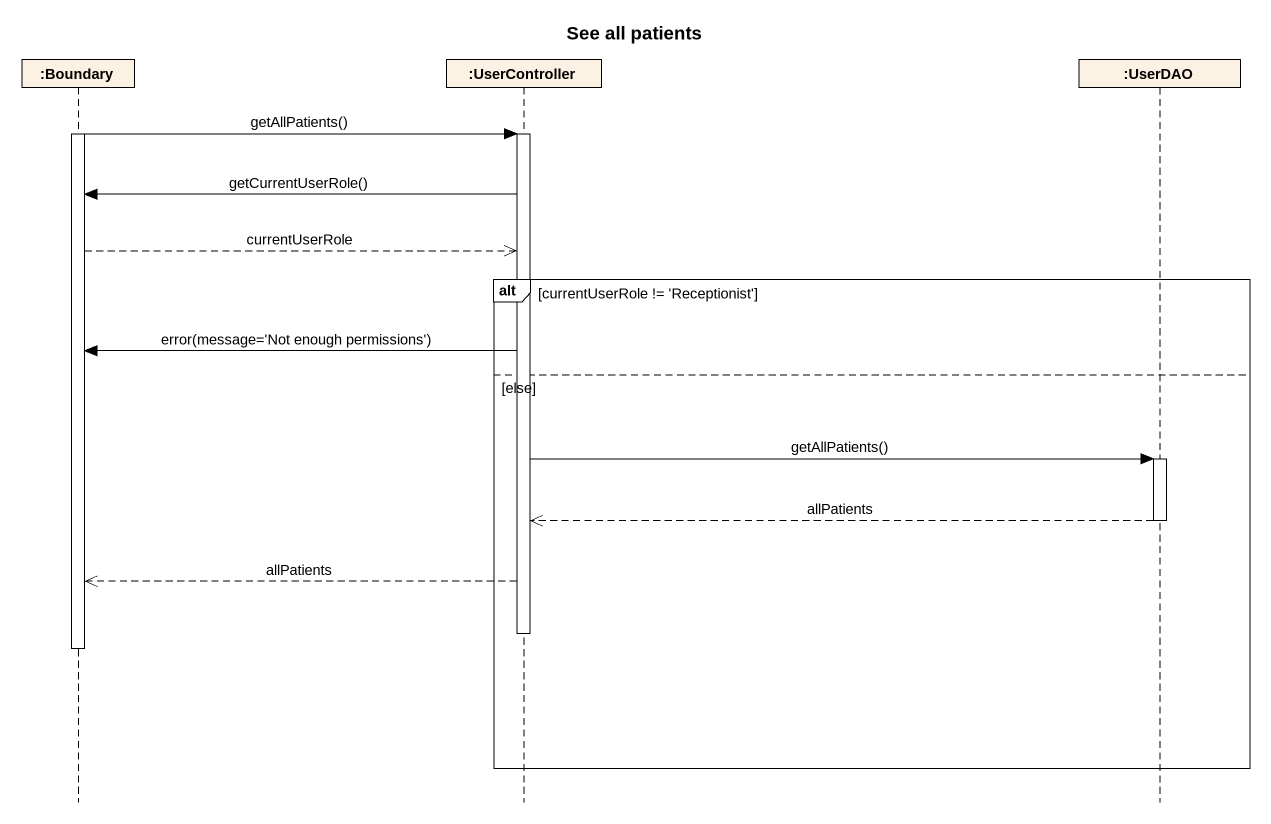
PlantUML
@startuml
title See all patients
hide footbox
participant ":Boundary" as Boundary_
participant ":UserController" as UserController
participant ":UserDAO" as UserDAO

activate Boundary_
Boundary_ -> UserController : getAllPatients()
activate UserController
UserController -> Boundary_ : getCurrentUserRole()
Boundary_ -->> UserController : currentUserRole
alt currentUserRole != 'Receptionist'
  UserController -> Boundary_ : error(message='Not enough permissions')
else else
  UserController -> UserDAO : getAllPatients()
  activate UserDAO
  UserDAO -->> UserController : allPatients
  deactivate UserDAO
  UserController -->> Boundary_ : allPatients
  deactivate UserController
  deactivate Boundary_
end
@enduml
